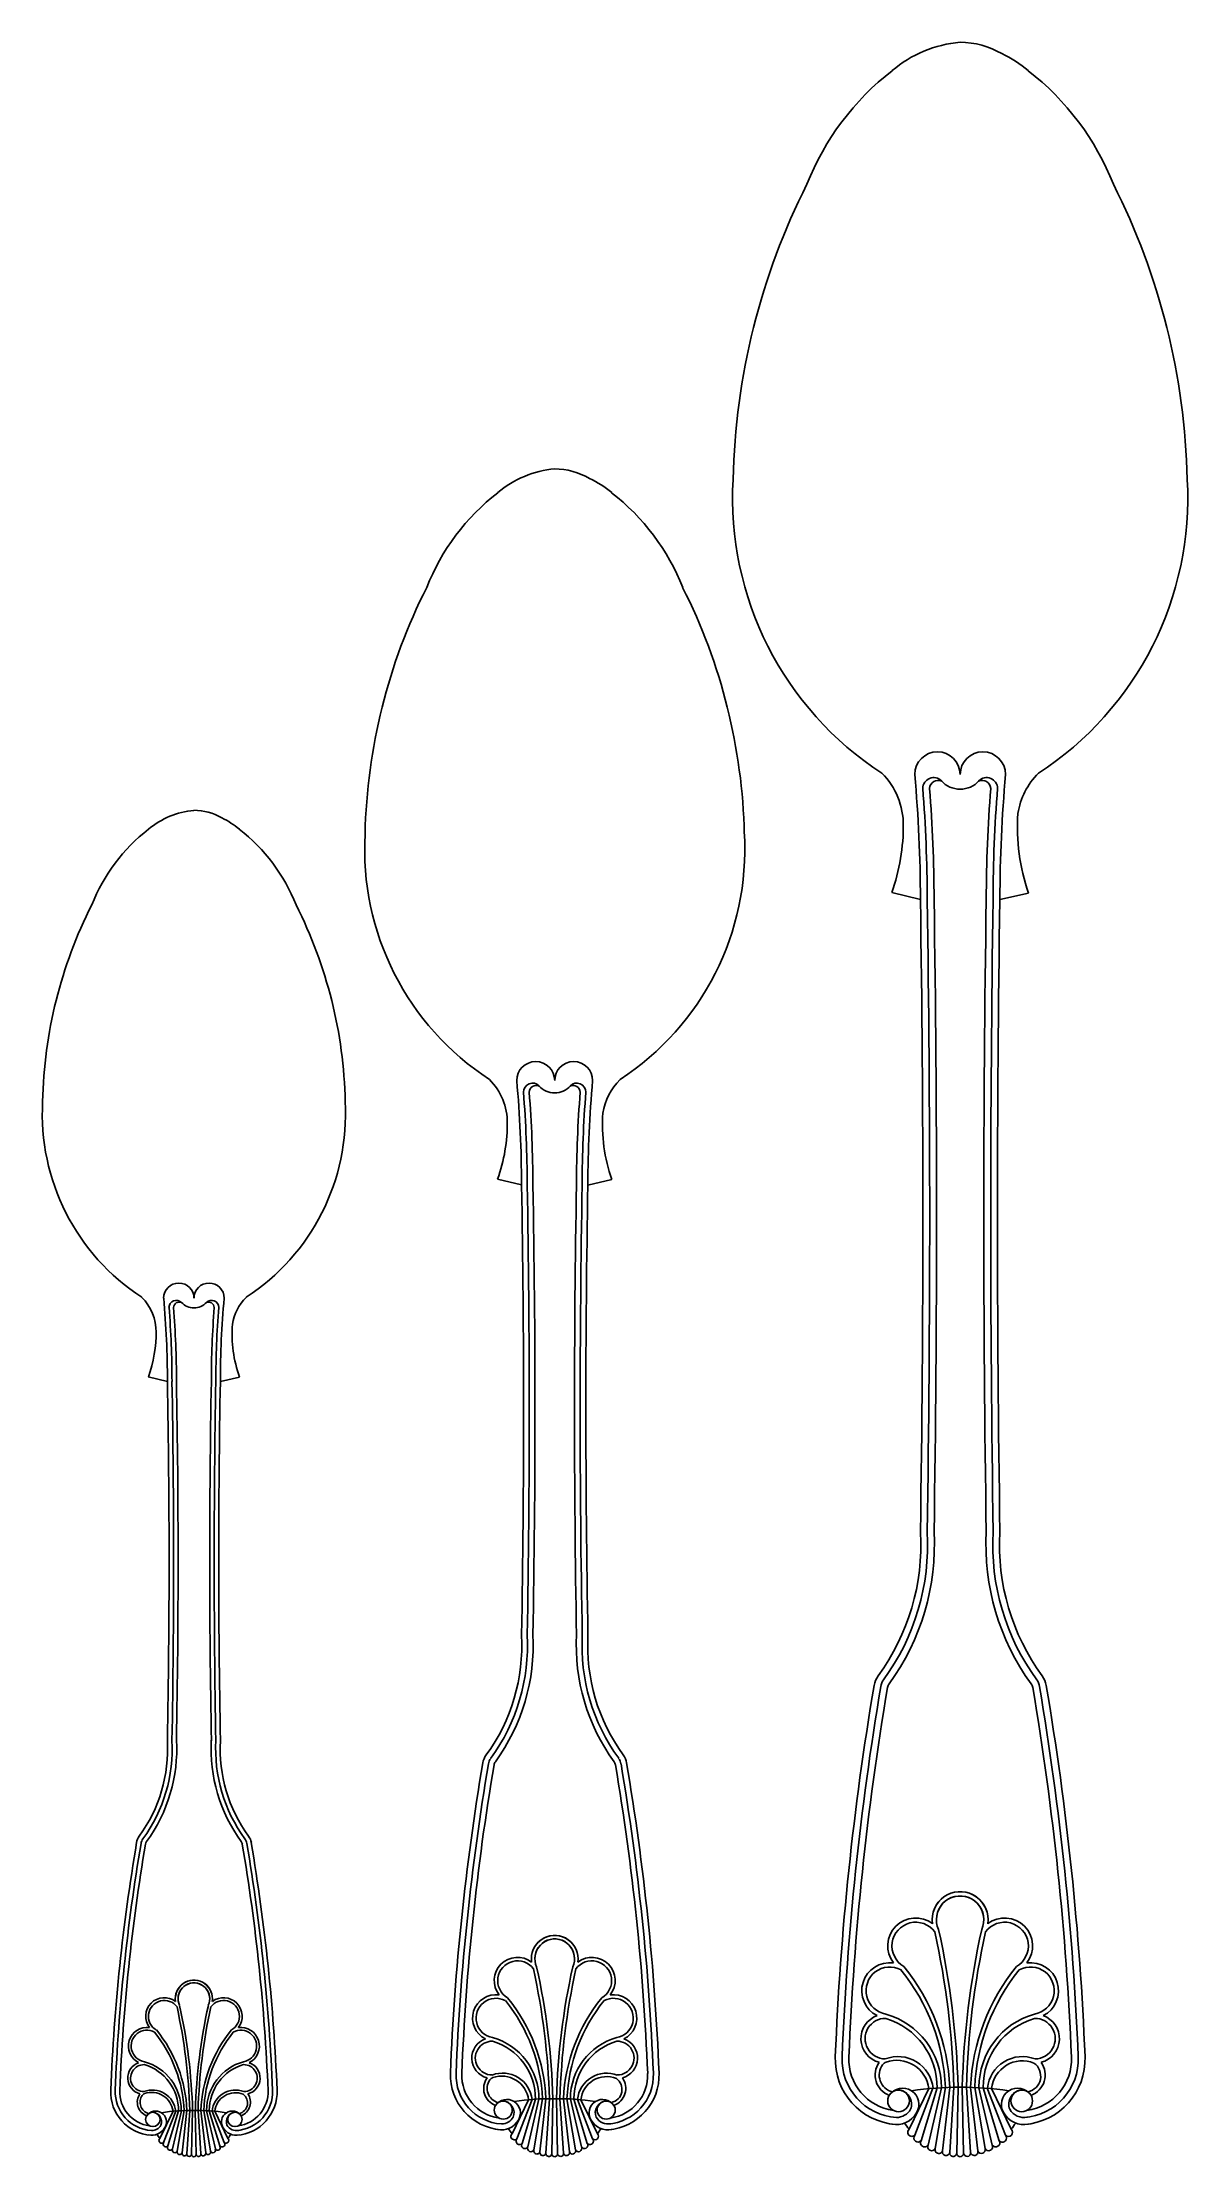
# Model space of a CAD drawing. Header units: millimetres. Extents: x -28 to 93, y -53 to 170.
import ezdxf

# ---------------------------------------------------------------- set-up
doc = ezdxf.new("R2010")
doc.units = ezdxf.units.MM
doc.layers.add('www.ceco.net 152', color=7, linetype='Continuous')

msp = doc.modelspace()

# ---------------------------------------------------------------- linework, layer by layer
at = {"layer": 'www.ceco.net 152'}
for p, q in [((64.69, 79.48), (61.67, 80.19)), ((73.07, 79.46), (76.1, 80.14)), ((22.62, 49.37), (20.1, 49.96)), ((29.62, 49.35), (32.15, 49.92)), ((-14.72, 28.64), (-16.74, 29.11)), ((-9.14, 28.62), (-7.12, 29.08)), ((65.58, -45.94), (63.5, -50.23)), ((66.02, -45.91), (64.1, -50.87)), ((66.45, -45.88), (64.77, -51.44)), ((66.9, -45.85), (65.5, -51.9)), ((67.34, -45.83), (66.26, -52.26)), ((67.78, -45.82), (67.02, -52.52)), ((67.78, -52.69), (68.22, -45.81)), ((68.66, -45.81), (68.52, -52.77)), ((69.11, -45.81), (69.25, -52.77)), ((69.99, -52.69), (69.55, -45.81)), ((69.99, -45.82), (70.75, -52.52)), ((70.43, -45.83), (71.51, -52.26)), ((70.87, -45.85), (72.27, -51.9)), ((71.32, -45.88), (72.99, -51.44)), ((71.75, -45.91), (73.67, -50.87)), ((72.19, -45.94), (74.27, -50.23)), ((-14.13, -48.34), (-15.52, -51.2)), ((-13.84, -48.32), (-15.12, -51.63)), ((-13.55, -48.3), (-14.67, -52)), ((-13.25, -48.28), (-14.18, -52.31)), ((-12.96, -48.27), (-13.68, -52.55)), ((-12.67, -48.26), (-13.17, -52.73)), ((-12.67, -52.84), (-12.37, -48.25)), ((-12.08, -48.25), (-12.17, -52.89)), ((-11.78, -48.25), (-11.69, -52.89)), ((-11.19, -52.84), (-11.49, -48.25)), ((-11.19, -48.26), (-10.69, -52.73)), ((-10.9, -48.27), (-10.18, -52.55)), ((-10.6, -48.28), (-9.67, -52.31)), ((-10.31, -48.3), (-9.19, -52)), ((-10.02, -48.32), (-8.74, -51.63)), ((-9.73, -48.34), (-8.34, -51.2)), ((23.36, -47.13), (21.62, -50.71)), ((23.73, -47.1), (22.12, -51.24)), ((24.09, -47.07), (22.69, -51.72)), ((24.46, -47.05), (23.3, -52.1)), ((24.83, -47.03), (23.93, -52.41)), ((25.2, -47.02), (24.57, -52.62)), ((25.2, -52.76), (25.57, -47.02)), ((25.94, -47.02), (25.82, -52.83)), ((26.31, -47.02), (26.43, -52.83)), ((27.05, -52.76), (26.68, -47.02)), ((27.05, -47.02), (27.68, -52.62)), ((27.41, -47.03), (28.32, -52.41)), ((27.78, -47.05), (28.95, -52.1)), ((28.15, -47.07), (29.56, -51.72)), ((28.51, -47.1), (30.12, -51.24)), ((28.88, -47.13), (30.62, -50.71))]:
    msp.add_line(p, q, dxfattribs=at)
for centre, radius in [((62.39, -47.24), 1.14), ((75.38, -47.24), 1.14), ((-16.26, -49.2), 0.76), ((-7.6, -49.2), 0.76), ((20.7, -48.21), 0.953), ((31.55, -48.21), 0.953)]:
    msp.add_circle(centre, radius, dxfattribs=at)
for centre, radius, start, end in [((70.02, 157.03), 12.89, 95.0485, 130.1912), ((68.88, 161.2), 8.67, 59.5375, 90), ((67.75, 157.03), 12.89, 49.8088, 64.586), ((79.05, 144.51), 28.3, 127.7991, 158.4611), ((58.72, 144.51), 28.3, 21.5389, 52.2009), ((117.23, 122.24), 72.3, 153.1442, 178.7833), ((20.54, 122.24), 72.3, 1.2167, 26.8558), ((27.07, 114.15), 10.77, 95.0485, 130.1912), ((26.12, 117.63), 7.24, 59.5375, 90), ((25.18, 114.15), 10.77, 49.8088, 64.586), ((79.51, 121.81), 34.63, 176.7499, 236.9673), ((58.26, 121.81), 34.63, 303.0327, 3.2501), ((34.61, 103.69), 23.64, 127.7991, 158.4611), ((17.63, 103.69), 23.64, 21.5389, 52.2009), ((66.5, 85.09), 60.39, 153.1442, 178.7833), ((-14.26, 85.09), 60.39, 1.2167, 26.8558), ((66.49, 92.65), 2.39, 0, 180), ((71.28, 92.65), 2.39, 0, 180), ((55.18, 87.33), 7.71, 359.4699, 44.9757), ((-84.13, 79.31), 148.82, 0.0641, 5.141), ((66.1, 91.16), 1.16, 45.5442, 178.5176), ((66.57, 91.12), 0.911, 66.4092, 175.9707), ((68.85, 93.67), 2.57, 220.7854, 270.7609), ((68.92, 93.67), 2.57, 269.2391, 319.2146), ((68.92, 93.67), 2.57, 269.2391, 319.2146), ((71.2, 91.12), 0.911, 4.0293, 113.5908), ((71.67, 91.16), 1.16, 1.4824, 134.4558), ((221.9, 79.31), 148.82, 174.859, 179.9359), ((82.59, 87.33), 7.71, 135.0243, 171.0248), ((-84.13, 79.31), 149.54, 0.0641, 4.5562), ((-84.13, 79.31), 150.26, 0.0641, 4.5301), ((221.9, 79.31), 150.26, 175.4699, 179.9359), ((221.9, 79.31), 150.26, 175.4699, 179.9359), ((221.9, 79.31), 149.54, 175.4438, 179.9359), ((-11.17, 80.31), 8.59, 95.0485, 130.1912), ((-11.93, 83.09), 5.78, 59.5375, 90), ((-12.68, 80.31), 8.59, 49.8088, 64.586), ((41.82, 87.26), 21.07, 340.3761, 0.612), ((95.99, 87.1), 21.07, 176.0986, 199.2872), ((-5.16, 71.97), 18.86, 127.7991, 158.4611), ((-18.7, 71.97), 18.86, 21.5389, 52.2009), ((35, 84.73), 28.92, 176.7499, 236.9673), ((17.25, 84.73), 28.92, 303.0327, 3.2501), ((20.28, 57.13), 48.18, 153.1442, 178.7833), ((-44.14, 57.13), 48.18, 1.2167, 26.8558), ((-2095.99, 46.1), 2160.94, 359.11487, 0.88513), ((-2095.96, 46.1), 2161.63, 359.11481, 0.88519), ((-2095.94, 46.1), 2162.33, 359.11475, 0.88525), ((2233.71, 46.27), 2162.33, 179.11934, 180.88984), ((2233.74, 46.27), 2161.63, 179.1194, 180.88978), ((2233.76, 46.27), 2160.94, 179.11946, 180.88972), ((14.68, 55.93), 6.44, 359.4699, 44.9757), ((24.12, 60.37), 2, 0, 180), ((-101.69, 49.23), 124.31, 0.0641, 5.141), ((28.12, 60.37), 2, 0, 180), ((153.93, 49.23), 124.31, 174.859, 179.9359), ((37.57, 55.93), 6.44, 135.0243, 171.0248), ((-4.85, 56.85), 23.07, 176.7499, 236.9673), ((-19.01, 56.85), 23.07, 303.0327, 3.2501), ((23.79, 59.13), 0.965, 45.5442, 178.5176), ((-101.69, 49.23), 124.91, 0.0641, 4.5562), ((24.19, 59.09), 0.761, 66.4092, 175.9707), ((-101.69, 49.23), 125.51, 0.0641, 4.5301), ((26.09, 61.22), 2.15, 220.7854, 270.7609), ((26.15, 61.22), 2.15, 269.2391, 319.2146), ((26.15, 61.22), 2.15, 269.2391, 319.2146), ((28.06, 59.09), 0.761, 4.0293, 113.5908), ((28.45, 59.13), 0.965, 1.4824, 134.4558), ((153.93, 49.23), 125.51, 175.4699, 179.9359), ((153.93, 49.23), 125.51, 175.4699, 179.9359), ((153.93, 49.23), 124.91, 175.4438, 179.9359), ((3.52, 55.87), 17.6, 340.3761, 0.612), ((48.76, 55.74), 17.6, 176.0986, 199.2872), ((-1286.75, 25.62), 1309.59, 358.96086, 1.03914), ((-1286.75, 25.62), 1310.19, 358.96086, 1.03914), ((-1286.75, 25.62), 1310.79, 358.96086, 1.03914), ((1339, 25.74), 1310.79, 178.96625, 181.04453), ((1339, 25.74), 1310.19, 178.96625, 181.04453), ((1339, 25.74), 1309.59, 178.96625, 181.04453), ((-13.52, 37.41), 1.6, 0, 180), ((-10.33, 37.41), 1.6, 0, 180), ((-21.06, 33.87), 5.14, 359.4699, 44.9757), ((-113.89, 28.53), 99.17, 0.0641, 5.141), ((-13.79, 36.42), 0.77, 45.5442, 178.5176), ((-113.89, 28.53), 99.65, 0.0641, 4.5562), ((-13.47, 36.39), 0.607, 66.4092, 175.9707), ((-113.89, 28.53), 100.12, 0.0641, 4.5301), ((-11.95, 38.09), 1.71, 220.7854, 270.7609), ((-11.91, 38.09), 1.71, 269.2391, 319.2146), ((-11.91, 38.09), 1.71, 269.2391, 319.2146), ((-10.39, 36.39), 0.607, 4.0293, 113.5908), ((-10.07, 36.42), 0.77, 1.4824, 134.4558), ((90.03, 28.53), 100.12, 175.4699, 179.9359), ((90.03, 28.53), 100.12, 175.4699, 179.9359), ((90.03, 28.53), 99.65, 175.4438, 179.9359), ((90.03, 28.53), 99.17, 174.859, 179.9359), ((-2.8, 33.87), 5.14, 135.0243, 171.0248), ((-29.96, 33.82), 14.04, 340.3761, 0.612), ((6.13, 33.72), 14.04, 176.0986, 199.2872), ((-1059.28, 9.69), 1044.73, 358.96086, 1.03914), ((-1059.28, 9.69), 1045.21, 358.96086, 1.03914), ((-1059.28, 9.69), 1045.68, 358.96086, 1.03914), ((1035.42, 9.79), 1045.68, 178.96625, 181.04453), ((1035.42, 9.79), 1045.21, 178.96625, 181.04453), ((1035.42, 9.79), 1044.73, 178.96625, 181.04453), ((41.29, 11.4), 23.45, 323.9193, 3.2172), ((41.29, 11.4), 24.16, 323.9193, 3.2172), ((41.29, 11.4), 24.88, 323.9193, 3.2172), ((96.48, 11.4), 24.88, 176.7828, 216.0807), ((96.48, 11.4), 24.16, 176.7828, 216.0807), ((96.48, 11.4), 23.45, 176.7828, 216.0807), ((3.07, 0.77), 19.58, 323.9193, 3.2172), ((3.07, 0.77), 20.18, 323.9193, 3.2172), ((3.07, 0.77), 20.78, 323.9193, 3.2172), ((49.18, 0.77), 20.78, 176.7828, 216.0807), ((49.18, 0.77), 20.18, 176.7828, 216.0807), ((49.18, 0.77), 19.58, 176.7828, 216.0807), ((365.55, -55.17), 310.09, 170.3925, 177.6713), ((365.55, -55.17), 310.09, 170.3925, 177.6713), ((365.55, -55.17), 309.37, 170.3925, 177.6713), ((365.55, -55.17), 308.65, 170.3925, 177.6713), ((62.17, -3.82), 2.39, 143.9193, 170.3925), ((62.17, -3.82), 1.68, 143.9193, 170.3925), ((62.17, -3.82), 0.958, 143.9193, 170.3925), ((75.6, -3.82), 0.958, 9.6075, 36.0807), ((-227.78, -55.17), 308.65, 2.3287, 9.6075), ((75.6, -3.82), 1.68, 9.6075, 36.0807), ((-227.78, -55.17), 309.37, 2.3287, 9.6075), ((75.6, -3.82), 2.39, 9.6075, 36.0807), ((-227.78, -55.17), 310.09, 2.3287, 9.6075), ((-227.78, -55.17), 310.09, 2.3287, 9.6075), ((-30.32, -10.13), 15.62, 323.9193, 3.2172), ((-30.32, -10.13), 16.1, 323.9193, 3.2172), ((-30.32, -10.13), 16.58, 323.9193, 3.2172), ((6.46, -10.13), 16.58, 176.7828, 216.0807), ((6.46, -10.13), 16.1, 176.7828, 216.0807), ((6.46, -10.13), 15.62, 176.7828, 216.0807), ((20.51, -11.94), 2, 143.9193, 170.3925), ((20.51, -11.94), 1.4, 143.9193, 170.3925), ((31.73, -11.94), 1.4, 9.6075, 36.0807), ((31.73, -11.94), 2, 9.6075, 36.0807), ((273.92, -54.83), 259.01, 170.3925, 177.6713), ((273.92, -54.83), 259.01, 170.3925, 177.6713), ((273.92, -54.83), 258.41, 170.3925, 177.6713), ((273.92, -54.83), 257.81, 170.3925, 177.6713), ((20.51, -11.94), 0.8, 143.9193, 170.3925), ((31.73, -11.94), 0.8, 9.6075, 36.0807), ((-221.67, -54.83), 257.81, 2.3287, 9.6075), ((-221.67, -54.83), 258.41, 2.3287, 9.6075), ((-221.67, -54.83), 259.01, 2.3287, 9.6075), ((-221.67, -54.83), 259.01, 2.3287, 9.6075), ((185.75, -54.49), 206.62, 170.3925, 177.6713), ((185.75, -54.49), 206.62, 170.3925, 177.6713), ((-16.4, -20.27), 1.6, 143.9193, 170.3925), ((-16.4, -20.27), 1.12, 143.9193, 170.3925), ((-16.4, -20.27), 0.638, 143.9193, 170.3925), ((-7.45, -20.27), 0.638, 9.6075, 36.0807), ((-7.45, -20.27), 1.12, 9.6075, 36.0807), ((-7.45, -20.27), 1.6, 9.6075, 36.0807), ((-209.61, -54.49), 206.62, 2.3287, 9.6075), ((-209.61, -54.49), 206.62, 2.3287, 9.6075), ((185.75, -54.49), 206.15, 170.3925, 177.6713), ((185.75, -54.49), 205.67, 170.3925, 177.6713), ((-209.61, -54.49), 205.67, 2.3287, 9.6075), ((-209.61, -54.49), 206.15, 2.3287, 9.6075), ((68.88, -28.13), 2.95, 351.7647, 180), ((68.88, -28.13), 2.95, 0, 188.2353), ((68.88, -28.13), 2.5, 335.4306, 180), ((68.88, -28.13), 2.5, 0, 204.5694), ((64.19, -30.9), 2.95, 52.8986, 217.5992), ((64.19, -30.9), 2.5, 36.2136, 239.9308), ((73.58, -30.9), 2.5, 300.0692, 143.7864), ((73.58, -30.9), 2.95, 322.4008, 127.1014), ((26.12, -32.25), 2.46, 0, 188.2353), ((26.12, -32.25), 2.46, 351.7647, 180), ((26.12, -32.25), 2.09, 0, 204.5694), ((26.12, -32.25), 2.09, 335.4306, 180), ((-19.72, -48.28), 87.98, 1.6084, 12.3767), ((-19.24, -48.23), 87.94, 1.5774, 12.5171), ((157.02, -48.23), 87.95, 167.4834, 178.4221), ((157.49, -48.28), 87.98, 167.6233, 178.3916), ((22.2, -34.56), 2.46, 52.8986, 217.5992), ((22.2, -34.56), 2.09, 36.2136, 239.9308), ((-47.89, -49.08), 73.48, 1.6084, 12.3767), ((-47.49, -49.04), 73.45, 1.5774, 12.5171), ((99.74, -49.04), 73.46, 167.4834, 178.4221), ((100.13, -49.08), 73.48, 167.6233, 178.3916), ((30.04, -34.56), 2.09, 300.0692, 143.7864), ((30.04, -34.56), 2.46, 322.4008, 127.1014), ((61.46, -35.62), 2.95, 82.2625, 243.2673), ((61.46, -35.62), 2.5, 61.6333, 260.5592), ((46.2, -46.72), 21.15, 2.4108, 38.973), ((46.23, -46.71), 21.57, 2.3764, 39.2379), ((91.54, -46.71), 21.57, 140.7621, 177.6048), ((91.56, -46.72), 21.15, 141.027, 177.5336), ((76.31, -35.62), 2.5, 279.4408, 118.3667), ((76.31, -35.62), 2.5, 279.4408, 118.3667), ((76.31, -35.62), 2.95, 296.7327, 97.7375), ((76.31, -35.62), 2.95, 296.7327, 97.7375), ((-11.93, -36.47), 1.96, 351.7647, 180), ((-11.93, -36.47), 1.96, 0, 188.2353), ((-11.93, -36.47), 1.67, 335.4306, 180), ((-11.93, -36.47), 1.67, 0, 204.5694), ((-15.06, -38.32), 1.96, 52.8986, 217.5992), ((-15.06, -38.32), 1.67, 36.2136, 239.9308), ((-70.97, -49.9), 58.62, 1.6084, 12.3767), ((-70.65, -49.87), 58.6, 1.5774, 12.5171), ((46.8, -49.87), 58.6, 167.4834, 178.4221), ((47.11, -49.9), 58.62, 167.6233, 178.3916), ((-8.8, -38.32), 1.67, 300.0692, 143.7864), ((-8.8, -38.32), 1.96, 322.4008, 127.1014), ((19.92, -38.51), 2.46, 82.2625, 243.2673), ((19.92, -38.51), 2.09, 61.6333, 260.5592), ((7.18, -47.78), 17.67, 2.4108, 38.973), ((7.2, -47.77), 18.01, 2.3764, 39.2379), ((45.04, -47.77), 18.01, 140.7621, 177.6048), ((45.07, -47.78), 17.67, 141.027, 177.5336), ((32.32, -38.51), 2.09, 279.4408, 118.3667), ((32.32, -38.51), 2.09, 279.4408, 118.3667), ((32.32, -38.51), 2.46, 296.7327, 97.7375), ((32.32, -38.51), 2.46, 296.7327, 97.7375), ((-16.88, -41.46), 1.96, 82.2625, 243.2673), ((-16.88, -41.46), 1.67, 61.6333, 260.5592), ((-27.04, -48.86), 14.09, 2.4108, 38.973), ((-27.02, -48.85), 14.37, 2.3764, 39.2379), ((3.16, -48.85), 14.37, 140.7621, 177.6048), ((3.18, -48.86), 14.09, 141.027, 177.5336), ((-6.98, -41.46), 1.67, 279.4408, 118.3667), ((-6.98, -41.46), 1.67, 279.4408, 118.3667), ((-6.98, -41.46), 1.96, 296.7327, 97.7375), ((-6.98, -41.46), 1.96, 296.7327, 97.7375), ((61, -40.68), 2.58, 109.524, 255.2771), ((61, -40.68), 2.14, 88.7842, 269.559), ((58.87, -45.82), 7.59, 359.5437, 73.3412), ((58.88, -45.81), 8.02, 359.7101, 74.2877), ((78.89, -45.81), 8.02, 105.7123, 180.0035), ((78.9, -45.82), 7.59, 106.6588, 179.9601), ((76.77, -40.68), 2.14, 270.441, 91.2158), ((76.77, -40.68), 2.14, 270.441, 91.2158), ((76.77, -40.68), 2.58, 284.7229, 70.476), ((76.77, -40.68), 2.58, 284.7229, 70.476), ((19.53, -42.73), 2.15, 109.524, 255.2771), ((19.53, -42.73), 1.78, 88.7842, 269.559), ((17.75, -47.02), 6.34, 359.5437, 73.3412), ((17.76, -47.02), 6.7, 359.7101, 74.2877), ((34.48, -47.02), 6.7, 105.7123, 180.0035), ((34.49, -47.02), 6.34, 106.6588, 179.9601), ((32.71, -42.73), 1.78, 270.441, 91.2158), ((32.71, -42.73), 1.78, 270.441, 91.2158), ((32.71, -42.73), 2.15, 284.7229, 70.476), ((32.71, -42.73), 2.15, 284.7229, 70.476), ((-17.19, -44.84), 1.72, 109.524, 255.2771), ((-17.19, -44.84), 1.42, 88.7842, 269.559), ((-18.61, -48.26), 5.06, 359.5437, 73.3412), ((-18.6, -48.25), 5.34, 359.7101, 74.2877), ((-5.26, -48.25), 5.34, 105.7123, 180.0035), ((-5.25, -48.26), 5.06, 106.6588, 179.9601), ((-6.67, -44.84), 1.42, 270.441, 91.2158), ((-6.67, -44.84), 1.42, 270.441, 91.2158), ((-6.67, -44.84), 1.72, 284.7229, 70.476), ((-6.67, -44.84), 1.72, 284.7229, 70.476), ((20.9, -44.53), 5.78, 177.8129, 265.6709), ((20.87, -44.54), 5.15, 177.6799, 265.9806), ((20.87, -44.54), 4.55, 177.6799, 262.2069), ((20.64, -47.42), 3.11, 6.0407, 110.999), ((31.61, -47.41), 3.1, 68.8921, 174.1994), ((31.38, -44.54), 5.15, 274.0194, 2.3201), ((31.35, -44.53), 5.78, 274.3291, 2.1871), ((31.38, -44.54), 4.55, 277.7931, 2.3201), ((62.63, -42.84), 6.92, 177.8129, 265.6709), ((62.59, -42.85), 6.17, 177.6799, 265.9806), ((62.59, -42.85), 5.45, 177.6799, 262.2069), ((62.2, -44.51), 2.29, 144.4056, 249.7141), ((62.2, -44.51), 1.85, 144.4056, 255.3133), ((61.42, -43.98), 0.9, 111.9229, 142.6344), ((62.32, -46.3), 3.73, 6.0407, 110.999), ((62.19, -46.38), 3.42, 7.2763, 108.975), ((75.45, -46.28), 3.71, 68.8921, 174.1994), ((75.45, -46.28), 3.26, 68.0096, 174.1924), ((75.18, -42.85), 6.17, 274.0194, 2.3201), ((75.14, -42.84), 6.92, 274.3291, 2.1871), ((75.18, -42.85), 5.45, 277.7931, 2.3201), ((75.68, -44.63), 1.7, 282.0648, 54.4147), ((75.57, -44.51), 2.29, 290.2859, 35.5944), ((75.57, -44.51), 2.29, 290.2859, 35.5944), ((-16.1, -46.27), 4.61, 177.8129, 265.6709), ((-16.12, -46.28), 4.11, 177.6799, 265.9806), ((-16.12, -46.28), 3.63, 177.6799, 262.2069), ((-16.38, -47.38), 1.52, 144.4056, 249.7141), ((-16.38, -47.38), 1.23, 144.4056, 255.3133), ((-16.91, -47.03), 0.6, 111.9229, 142.6344), ((-16.31, -48.58), 2.48, 6.0407, 110.999), ((-16.39, -48.63), 2.28, 7.2763, 108.975), ((-7.55, -48.57), 2.47, 68.8921, 174.1994), ((-7.56, -48.56), 2.18, 68.0096, 174.1924), ((-7.74, -46.28), 4.11, 274.0194, 2.3201), ((-7.76, -46.27), 4.61, 274.3291, 2.1871), ((-7.74, -46.28), 3.63, 277.7931, 2.3201), ((-7.4, -47.47), 1.13, 282.0648, 54.4147), ((-7.48, -47.38), 1.52, 290.2859, 35.5944), ((-7.48, -47.38), 1.52, 290.2859, 35.5944), ((20.54, -45.93), 1.91, 144.4056, 249.7141), ((20.54, -45.93), 1.54, 144.4056, 255.3133), ((19.88, -45.49), 0.752, 111.9229, 142.6344), ((20.53, -47.49), 2.86, 7.2763, 108.975), ((31.6, -47.41), 2.73, 68.0096, 174.1924), ((31.8, -46.03), 1.42, 282.0648, 54.4147), ((31.71, -45.93), 1.91, 290.2859, 35.5944), ((31.71, -45.93), 1.91, 290.2859, 35.5944), ((62.83, -47.61), 1.71, 328.6175, 146.0831), ((62.25, -47.59), 1.5, 339.0838, 84.7865), ((68.54, -78.03), 32.22, 89.3855, 98.5383), ((69.23, -78.03), 32.22, 81.4617, 90.6145), ((74.94, -47.61), 1.71, 33.9169, 211.3825), ((75.52, -47.59), 1.5, 95.2135, 200.9162), ((-15.96, -49.45), 1.14, 328.6175, 146.0831), ((-16.35, -49.44), 1, 339.0838, 84.7865), ((-12.16, -69.72), 21.47, 89.3855, 98.5383), ((-11.7, -69.72), 21.47, 81.4617, 90.6145), ((-7.89, -49.45), 1.14, 33.9169, 211.3825), ((-7.51, -49.44), 1, 95.2135, 200.9162), ((21.07, -48.52), 1.43, 328.6175, 146.0831), ((20.5, -48.23), 1.45, 270.3267, 329.8578), ((20.58, -48.51), 1.26, 339.0838, 84.7865), ((25.83, -73.93), 26.92, 89.3855, 98.5383), ((26.41, -73.93), 26.92, 81.4617, 90.6145), ((31.18, -48.52), 1.43, 33.9169, 211.3825), ((31.66, -48.51), 1.26, 95.2135, 200.9162), ((31.75, -48.23), 1.45, 210.1422, 281.7756), ((62.15, -47.26), 2.48, 258.6831, 329.8578), ((62.15, -47.26), 1.74, 270.3267, 329.8578), ((75.62, -47.26), 2.48, 210.1422, 281.3169), ((75.62, -47.26), 1.74, 210.1422, 281.7756), ((-16.42, -49.22), 1.65, 258.6831, 329.8578), ((-16.42, -49.22), 1.16, 270.3267, 329.8578), ((-11.93, -48.25), 4.64, 212.7202, 219.3478), ((-15.32, -51.41), 0.293, 132.9714, 312.9714), ((-7.44, -49.22), 1.65, 210.1422, 281.3169), ((-8.54, -51.41), 0.293, 227.0286, 47.0286), ((-7.44, -49.22), 1.16, 210.1422, 281.7756), ((-11.93, -48.25), 4.64, 320.6522, 327.2798), ((20.5, -48.23), 2.07, 258.6831, 329.8578), ((26.12, -47.02), 5.82, 212.7202, 219.3478), ((21.87, -50.98), 0.368, 132.9714, 312.9714), ((22.41, -51.48), 0.368, 140.2195, 320.2195), ((29.84, -51.48), 0.368, 219.7805, 39.7805), ((31.75, -48.23), 2.07, 210.1422, 281.3169), ((30.37, -50.98), 0.368, 227.0286, 47.0286), ((26.12, -47.02), 5.82, 320.6522, 327.2798), ((68.88, -45.81), 6.97, 212.7202, 219.3478), ((63.8, -50.55), 0.44, 132.9714, 312.9714), ((64.44, -51.15), 0.44, 140.2195, 320.2195), ((73.33, -51.15), 0.44, 219.7805, 39.7805), ((73.97, -50.55), 0.44, 227.0286, 47.0286), ((68.88, -45.81), 6.97, 320.6522, 327.2798), ((-14.89, -51.81), 0.293, 140.2195, 320.2195), ((-14.43, -52.16), 0.288, 147.3963, 327.3963), ((-13.93, -52.43), 0.279, 154.3949, 334.3949), ((-13.43, -52.64), 0.269, 161.1642, 341.1642), ((-12.92, -52.78), 0.259, 167.6824, 347.6824), ((-12.42, -52.86), 0.249, 173.9476, 353.9476), ((-11.93, -52.89), 0.242, 177.6708, 2.3292), ((-11.44, -52.86), 0.249, 186.0524, 6.0524), ((-10.94, -52.78), 0.259, 192.3176, 12.3176), ((-10.43, -52.64), 0.269, 198.8358, 18.8358), ((-9.93, -52.43), 0.279, 205.6051, 25.6051), ((-9.43, -52.16), 0.288, 212.6037, 32.6037), ((-8.96, -51.81), 0.293, 219.7805, 39.7805), ((22.99, -51.91), 0.361, 147.3963, 327.3963), ((23.61, -52.25), 0.35, 154.3949, 334.3949), ((24.25, -52.51), 0.337, 161.1642, 341.1642), ((24.88, -52.69), 0.324, 167.6824, 347.6824), ((25.51, -52.79), 0.312, 173.9476, 353.9476), ((26.12, -52.83), 0.303, 177.6708, 2.3292), ((26.74, -52.79), 0.312, 186.0524, 6.0524), ((27.36, -52.69), 0.324, 192.3176, 12.3176), ((28, -52.51), 0.337, 198.8358, 18.8358), ((28.63, -52.25), 0.35, 205.6051, 25.6051), ((29.25, -51.91), 0.361, 212.6037, 32.6037), ((65.14, -51.67), 0.432, 147.3963, 327.3963), ((65.88, -52.08), 0.419, 154.3949, 334.3949), ((66.64, -52.39), 0.404, 161.1642, 341.1642), ((67.4, -52.61), 0.388, 167.6824, 347.6824), ((68.15, -52.73), 0.373, 173.9476, 353.9476), ((68.88, -52.77), 0.362, 177.6708, 2.3292), ((69.62, -52.73), 0.373, 186.0524, 6.0524), ((70.37, -52.61), 0.388, 192.3176, 12.3176), ((71.13, -52.39), 0.404, 198.8358, 18.8358), ((71.89, -52.08), 0.419, 205.6051, 25.6051), ((72.63, -51.67), 0.432, 212.6037, 32.6037)]:
    msp.add_arc(centre, radius, start, end, dxfattribs=at)

doc.saveas('drawing.dxf')
